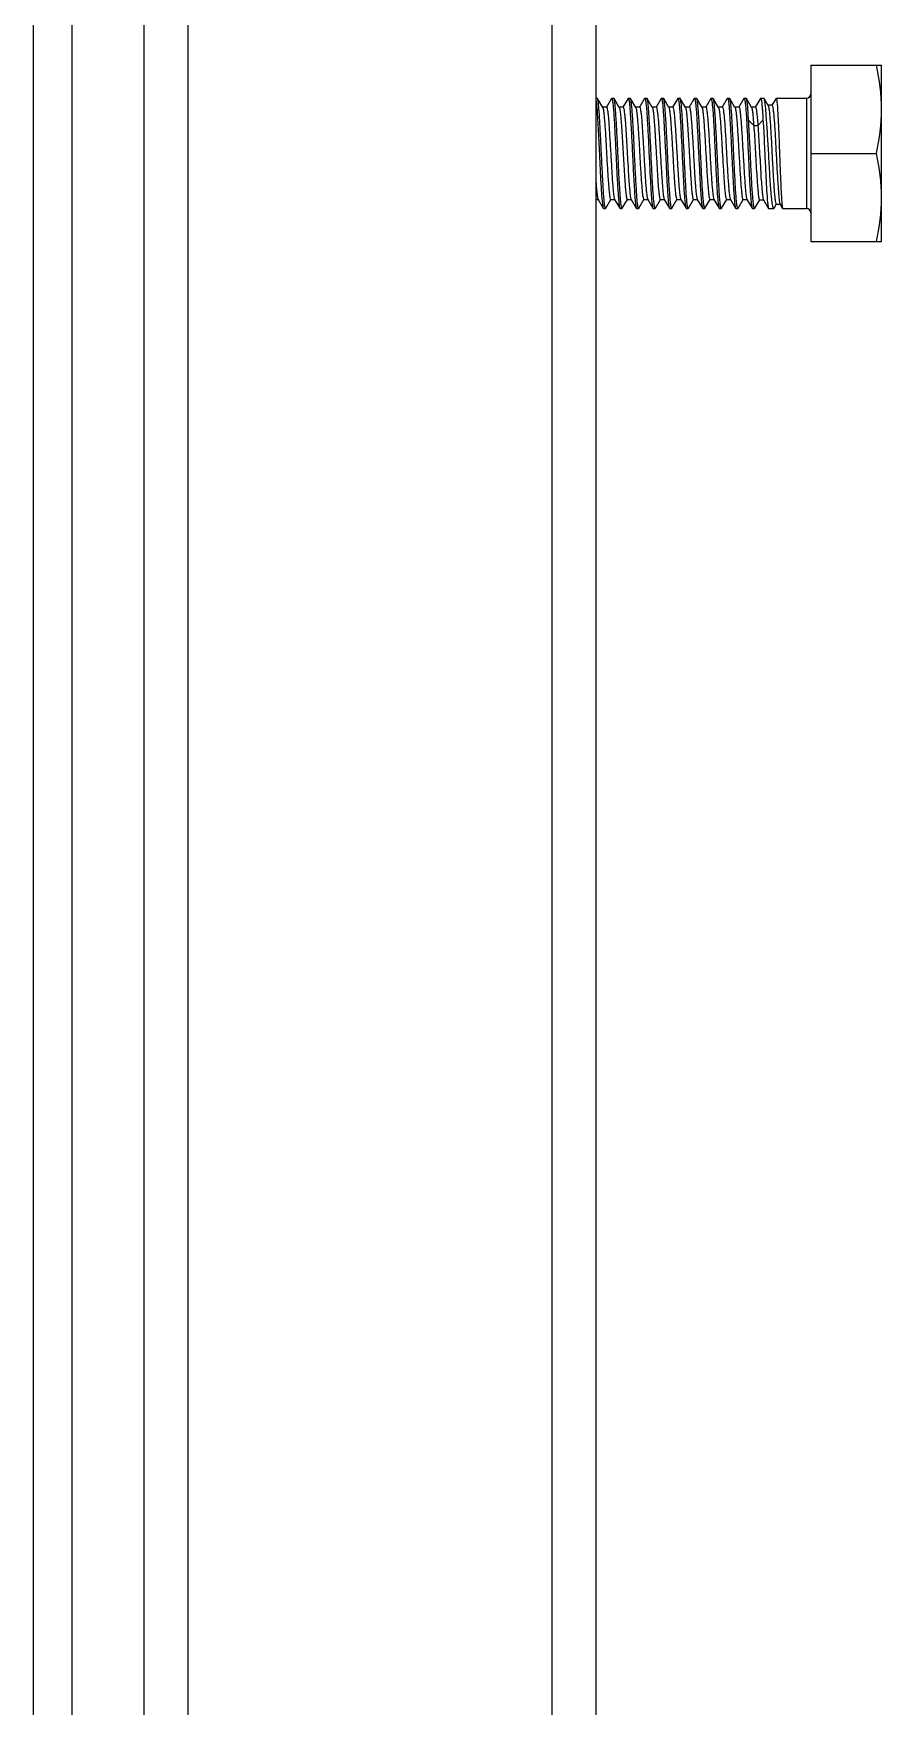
# Model space of a CAD drawing. Extents: x 27938 to 1042331, y -235042 to 1535213.
# Drawn here: x 700961 to 701645, y 753789 to 755139 of the extents above; entities that cross this region are included whole.
import ezdxf

# ---------------------------------------------------------------- set-up
doc = ezdxf.new("R2010")
doc.units = 0
doc.header["$LTSCALE"] = 1000
doc.header["$MEASUREMENT"] = 0

msp = doc.modelspace()

# ---------------------------------------------------------------- linework, layer by layer
at = {"linetype": 'Continuous'}
for p, q in [((700961, 752808.8), (700961, 755822.4)), ((700992.2, 753391.9), (700992.2, 755690.9)), ((701050, 755506.8), (701050, 752547.2)), ((701085.6, 755506.8), (701085.6, 752547.2)), ((701379.2, 755506.8), (701379.2, 752547.2)), ((701414.8, 755506.8), (701414.8, 752547.2)), ((701588.3, 755113.7), (701588.3, 754971.3)), ((701588.3, 755113.7), (701645.2, 755113.7)), ((701645.2, 754971.3), (701645.2, 755113.7)), ((701414.8, 755087), (701415.9, 755087)), ((701416.1, 755086.8), (701415.9, 755087)), ((701420.3, 755079.6), (701416.1, 755086.8)), ((701423.4, 755079.8), (701420.2, 755079.8)), ((701420.3, 755079.6), (701420.4, 755079.3)), ((701427.4, 755086.8), (701423.3, 755079.8)), ((701427.4, 755086.8), (701427.6, 755087)), ((701427.6, 755087), (701429.2, 755087)), ((701429.4, 755086.8), (701429.2, 755087)), ((701433.6, 755079.6), (701429.4, 755086.8)), ((701436.7, 755079.8), (701433.5, 755079.8)), ((701440.8, 755086.8), (701436.6, 755079.8)), ((701440.8, 755086.8), (701440.9, 755087)), ((701440.9, 755087), (701442.6, 755087)), ((701442.8, 755086.8), (701442.6, 755087)), ((701447, 755079.6), (701442.8, 755086.8)), ((701450.1, 755079.8), (701446.9, 755079.8)), ((701447, 755079.6), (701447.1, 755079.4)), ((701454.1, 755086.8), (701450, 755079.8)), ((701454.1, 755086.8), (701454.3, 755087)), ((701454.3, 755087), (701455.9, 755087)), ((701456.1, 755086.8), (701455.9, 755087)), ((701460.3, 755079.6), (701456.1, 755086.8)), ((701463.4, 755079.8), (701460.2, 755079.8)), ((701460.3, 755079.6), (701460.4, 755079.4)), ((701467.4, 755086.8), (701463.3, 755079.8)), ((701467.4, 755086.8), (701467.6, 755087)), ((701467.6, 755087), (701469.3, 755087)), ((701469.5, 755086.8), (701469.3, 755087)), ((701473.7, 755079.6), (701469.5, 755086.8)), ((701476.8, 755079.8), (701473.6, 755079.8)), ((701473.7, 755079.6), (701473.8, 755079.4)), ((701480.8, 755086.8), (701476.7, 755079.8)), ((701480.8, 755086.8), (701481, 755087)), ((701481, 755087), (701482.6, 755087)), ((701487, 755079.6), (701482.8, 755086.8)), ((701490.1, 755079.8), (701486.9, 755079.8)), ((701494.1, 755086.8), (701490, 755079.8)), ((701494.1, 755086.8), (701494.3, 755087)), ((701494.3, 755087), (701496, 755087)), ((701496.2, 755086.8), (701496, 755087)), ((701500.4, 755079.6), (701496.2, 755086.8)), ((701503.5, 755079.8), (701500.2, 755079.8)), ((701500.4, 755079.6), (701500.4, 755079.4)), ((701507.5, 755086.8), (701503.4, 755079.8)), ((701507.5, 755086.8), (701507.7, 755087)), ((701507.7, 755087), (701509.3, 755087)), ((701509.5, 755086.8), (701509.3, 755087)), ((701513.7, 755079.6), (701509.5, 755086.8)), ((701516.8, 755079.8), (701513.6, 755079.8)), ((701513.7, 755079.6), (701513.8, 755079.4)), ((701520.8, 755086.8), (701516.7, 755079.8)), ((701520.8, 755086.8), (701521, 755087)), ((701521, 755087), (701522.7, 755087)), ((701522.8, 755086.8), (701522.7, 755087)), ((701527, 755079.6), (701522.8, 755086.8)), ((701530.2, 755079.8), (701526.9, 755079.8)), ((701527, 755079.6), (701527.1, 755079.4)), ((701534.2, 755086.8), (701530.1, 755079.8)), ((701534.2, 755086.8), (701534.3, 755087)), ((701534.3, 755087), (701536, 755087)), ((701540.4, 755079.6), (701536.2, 755086.8)), ((701543.5, 755079.8), (701540.3, 755079.8)), ((701547.5, 755086.8), (701543.4, 755079.8)), ((701547.5, 755086.8), (701547.7, 755087)), ((701547.7, 755087), (701550.2, 755087)), ((701550.5, 755086.8), (701550.2, 755087)), ((701553.8, 755081.1), (701550.5, 755086.8)), ((701556.9, 755081.3), (701553.7, 755081.3)), ((701560.1, 755086.9), (701556.8, 755081.3)), ((701560.1, 755086.9), (701560.2, 755087)), ((701560.2, 755087), (701584.7, 755087)), ((701584.7, 755087), (701584.7, 754998)), ((701538, 755069.4), (701542.1, 755065.1)), ((701542.1, 755065.1), (701545.5, 755065.1)), ((701545.5, 755065.1), (701549.6, 755069.4)), ((701486, 755042.5), (701485.9, 755044.9)), ((701497.5, 755044.9), (701497.6, 755042.5)), ((701588.3, 755042.5), (701641.2, 755042.5)), ((701414.8, 755005.2), (701416.6, 755005.2)), ((701416.5, 755005.4), (701420.7, 754998.2)), ((701420.7, 754998.2), (701420.9, 754998)), ((701420.9, 754998), (701422.6, 754998)), ((701422.8, 754998.2), (701422.6, 754998)), ((701422.8, 754998.2), (701426.8, 755005.2)), ((701426.7, 755005.2), (701430, 755005.2)), ((701429.9, 755005.4), (701434.1, 754998.2)), ((701434.1, 754998.2), (701434.3, 754998)), ((701434.3, 754998), (701435.9, 754998)), ((701436.1, 754998.2), (701435.9, 754998)), ((701436.1, 754998.2), (701440.2, 755005.2)), ((701440.1, 755005.2), (701443.3, 755005.2)), ((701443.2, 755005.4), (701447.4, 754998.2)), ((701447.4, 754998.2), (701447.6, 754998)), ((701447.6, 754998), (701449.3, 754998)), ((701449.4, 754998.2), (701449.3, 754998)), ((701449.4, 754998.2), (701453.5, 755005.2)), ((701453.4, 755005.2), (701456.7, 755005.2)), ((701456.6, 755005.4), (701460.8, 754998.2)), ((701460.8, 754998.2), (701460.9, 754998)), ((701460.9, 754998), (701462.6, 754998)), ((701462.8, 754998.2), (701462.6, 754998)), ((701462.8, 754998.2), (701466.9, 755005.2)), ((701466.8, 755005.2), (701470, 755005.2)), ((701469.9, 755005.4), (701474.1, 754998.2)), ((701474.1, 754998.2), (701474.3, 754998)), ((701474.3, 754998), (701476, 754998)), ((701476.1, 754998.2), (701476, 754998)), ((701476.1, 754998.2), (701480.2, 755005.2)), ((701480.1, 755005.2), (701483.4, 755005.2)), ((701483.3, 755005.4), (701487.5, 754998.2)), ((701487.5, 754998.2), (701487.6, 754998)), ((701487.6, 754998), (701489.3, 754998)), ((701489.5, 754998.2), (701489.3, 754998)), ((701489.5, 754998.2), (701493.6, 755005.2)), ((701493.5, 755005.2), (701496.7, 755005.2)), ((701496.6, 755005.4), (701500.8, 754998.2)), ((701500.8, 754998.2), (701501, 754998)), ((701501, 754998), (701502.7, 754998)), ((701502.8, 754998.2), (701502.7, 754998)), ((701502.8, 754998.2), (701506.9, 755005.2)), ((701506.8, 755005.2), (701510, 755005.2)), ((701509.9, 755005.4), (701514.2, 754998.2)), ((701514.2, 754998.2), (701514.3, 754998)), ((701514.3, 754998), (701516, 754998)), ((701516.2, 754998.2), (701516, 754998)), ((701516.2, 754998.2), (701520.3, 755005.2)), ((701520.2, 755005.2), (701523.4, 755005.2)), ((701523.3, 755005.4), (701527.5, 754998.2)), ((701527.5, 754998.2), (701527.7, 754998)), ((701527.7, 754998), (701529.3, 754998)), ((701529.5, 754998.2), (701529.3, 754998)), ((701529.5, 754998.2), (701533.6, 755005.2)), ((701533.5, 755005.2), (701536.7, 755005.2)), ((701536.6, 755005.4), (701540.8, 754998.2)), ((701540.8, 754998.2), (701541, 754998)), ((701541, 754998), (701542.8, 754998)), ((701543, 754998.2), (701542.8, 754998)), ((701543, 754998.2), (701547, 755005)), ((701546.9, 755005), (701550.1, 755005)), ((701550, 755005.1), (701554.1, 754998.1)), ((701554.1, 754998.1), (701554.2, 754998)), ((701554.2, 754998), (701558.3, 754998)), ((701558.5, 754998.2), (701558.3, 754998)), ((701558.5, 754998.2), (701560.3, 755001.3)), ((701560.2, 755001.4), (701563.5, 755001.4)), ((701563.4, 755001.5), (701563.5, 755001.4)), ((701563.5, 755001.4), (701565.4, 754998.1)), ((701565.4, 754998.1), (701565.5, 754998)), ((701565.5, 754998), (701584.7, 754998)), ((701588.3, 754971.3), (701645.2, 754971.3))]:
    msp.add_line(p, q, dxfattribs=at)
for centre, start, end in [((701584.7, 755090.5), 270, 0), ((701584.7, 754994.4), 0, 90)]:
    msp.add_arc(centre, 3.56, start, end, dxfattribs=at)
for points in [[(701645.2, 755078.1), (701645.2, 755090), (701643.7, 755102), (701641.2, 755113.7)], [(701641.2, 755042.5), (701643.7, 755054.2), (701645.2, 755066.1), (701645.2, 755078.1)], [(701645.2, 755006.9), (701645.2, 755018.8), (701643.7, 755030.8), (701641.2, 755042.5)], [(701641.2, 754971.3), (701643.7, 754983), (701645.2, 754995), (701645.2, 755006.9)]]:
    msp.add_open_spline(points, degree=3, dxfattribs=at)
for points, knots in [([(701414.8, 755085.4), (701415.2, 755083.5), (701415.6, 755078.2), (701416.3, 755068.6), (701416.9, 755056.3), (701417.3, 755047.3), (701417.6, 755042.5)], [0, 0, 0, 0, 0.140058, 0.370691, 0.667791, 1, 1, 1, 1]), ([(701419.2, 755042.5), (701419, 755047.9), (701418.6, 755055.7), (701418.1, 755065.8), (701417.7, 755072.3), (701417.3, 755077.7), (701417, 755082), (701416.5, 755084.9), (701416.3, 755086.4), (701416.1, 755086.8)], [0, 0, 0, 0, 0.363957, 0.530228, 0.678248, 0.80294, 0.900058, 0.966367, 1, 1, 1, 1]), ([(701420.4, 755079.3), (701420.6, 755078.8), (701420.9, 755077.3), (701421.2, 755074.4), (701421.6, 755070.4), (701422.2, 755063.3), (701422.8, 755052.9), (701423.4, 755042), (701423.9, 755032.9), (701424.3, 755026.5), (701424.7, 755020.6), (701425.1, 755015.5), (701425.5, 755011.3), (701425.9, 755008.2), (701426.2, 755006.3), (701426.5, 755005.5), (701426.7, 755005.2), (701426.7, 755005.2)], [0, 0, 0, 0, 0.023208, 0.06259, 0.116944, 0.184435, 0.349152, 0.534126, 0.626268, 0.713899, 0.79398, 0.86374, 0.920773, 0.963144, 0.989509, 0.996558, 1, 1, 1, 1]), ([(701423.4, 755079.8), (701423.5, 755079.8), (701423.7, 755079.5), (701423.9, 755078.7), (701424.3, 755076.7), (701424.7, 755073.5), (701425.1, 755069.2), (701425.4, 755063.9), (701425.8, 755057.8), (701426.2, 755051.2), (701426.8, 755042), (701427.3, 755032.9), (701427.8, 755024.1), (701428.2, 755018.4), (701428.6, 755013.6), (701429, 755009.8), (701429.4, 755007.2), (701429.6, 755005.8), (701429.9, 755005.4)], [0, 0, 0, 0, 0.003516, 0.010771, 0.037949, 0.081609, 0.140308, 0.211978, 0.294061, 0.383613, 0.477416, 0.664254, 0.750571, 0.827952, 0.893624, 0.945254, 0.981055, 1, 1, 1, 1]), ([(701427.6, 755087), (701427.7, 755087), (701427.9, 755086.6), (701428, 755086), (701428.2, 755084.9), (701428.5, 755082.7), (701428.9, 755079), (701429.3, 755073.5), (701429.7, 755066.9), (701430.1, 755059.3), (701430.5, 755051.1), (701430.8, 755045.4), (701430.9, 755042.5)], [0, 0, 0, 0, 0.006677, 0.021736, 0.045902, 0.079117, 0.171507, 0.295565, 0.446598, 0.618848, 0.805696, 1, 1, 1, 1]), ([(701432.6, 755042.5), (701432.3, 755047.9), (701432, 755055.7), (701431.4, 755065.8), (701431, 755072.3), (701430.6, 755077.7), (701430.3, 755082), (701429.9, 755084.9), (701429.7, 755086.4), (701429.4, 755086.8)], [0, 0, 0, 0, 0.363958, 0.530225, 0.678245, 0.80294, 0.90006, 0.966367, 1, 1, 1, 1]), ([(701433.6, 755079.6), (701433.8, 755079.4), (701433.9, 755078.7), (701434.3, 755076.5), (701434.8, 755072.6), (701435.3, 755066.5), (701435.8, 755058.9), (701436.3, 755050.2), (701437, 755038.2), (701437.5, 755029.2), (701437.9, 755023.3)], [0, 0, 0, 0, 0.014139, 0.038106, 0.114569, 0.22512, 0.362916, 0.519336, 0.684562, 1, 1, 1, 1]), ([(701436.7, 755079.8), (701436.9, 755079.8), (701437.1, 755079.2), (701437.4, 755078.3), (701437.6, 755076.7), (701437.9, 755074.5), (701438.2, 755071.8), (701438.6, 755067.2), (701439, 755060.4), (701439.6, 755051.5), (701440.1, 755042), (701440.7, 755032.5), (701441, 755026.3), (701441.2, 755023.3)], [0, 0, 0, 0, 0.007549, 0.025288, 0.053782, 0.092698, 0.14142, 0.199125, 0.337396, 0.498012, 0.669894, 0.841157, 1, 1, 1, 1]), ([(701440.9, 755087), (701441, 755087), (701441.2, 755086.6), (701441.4, 755086), (701441.6, 755084.9), (701441.9, 755082.7), (701442.2, 755079), (701442.6, 755073.5), (701443, 755066.9), (701443.4, 755059.3), (701443.9, 755051.1), (701444.1, 755045.4), (701444.3, 755042.5)], [0, 0, 0, 0, 0.006686, 0.021758, 0.045933, 0.079154, 0.171555, 0.295617, 0.446646, 0.618881, 0.805711, 1, 1, 1, 1]), ([(701445.9, 755042.5), (701445.7, 755047.9), (701445.3, 755055.7), (701444.8, 755065.8), (701444.4, 755072.3), (701444, 755077.7), (701443.6, 755082), (701443.2, 755084.9), (701443, 755086.4), (701442.8, 755086.8)], [0, 0, 0, 0, 0.363963, 0.530225, 0.678242, 0.802937, 0.90006, 0.966368, 1, 1, 1, 1]), ([(701447.1, 755079.4), (701447.3, 755078.8), (701447.5, 755077.3), (701447.9, 755074.4), (701448.3, 755070.5), (701448.9, 755063.4), (701449.5, 755053), (701450.1, 755042), (701450.6, 755033), (701451, 755026.5), (701451.4, 755020.6), (701451.8, 755015.5), (701452.2, 755011.3), (701452.5, 755008.2), (701452.9, 755006.3), (701453.2, 755005.5), (701453.3, 755005.2), (701453.4, 755005.2)], [0, 0, 0, 0, 0.022931, 0.062083, 0.116262, 0.183637, 0.34829, 0.533386, 0.625634, 0.713389, 0.793599, 0.863481, 0.920621, 0.963074, 0.989491, 0.996553, 1, 1, 1, 1]), ([(701450.1, 755079.8), (701450.2, 755079.8), (701450.4, 755079.5), (701450.6, 755078.7), (701451, 755076.7), (701451.4, 755073.5), (701451.8, 755069.2), (701452.1, 755063.9), (701452.5, 755057.8), (701452.9, 755051.2), (701453.5, 755042), (701454, 755032.9), (701454.5, 755024.1), (701454.9, 755018.4), (701455.3, 755013.6), (701455.7, 755009.8), (701456.1, 755007.2), (701456.3, 755005.8), (701456.6, 755005.4)], [0, 0, 0, 0, 0.003516, 0.010771, 0.037949, 0.081609, 0.140308, 0.211978, 0.294061, 0.383613, 0.477416, 0.664254, 0.750571, 0.827952, 0.893624, 0.945254, 0.981055, 1, 1, 1, 1]), ([(701454.3, 755087), (701454.4, 755087), (701454.6, 755086.6), (701454.7, 755086), (701454.9, 755084.9), (701455.2, 755082.7), (701455.6, 755079), (701456, 755073.5), (701456.4, 755066.9), (701456.8, 755059.3), (701457.2, 755051.1), (701457.5, 755045.4), (701457.6, 755042.5)], [0, 0, 0, 0, 0.006697, 0.021779, 0.045964, 0.079195, 0.171609, 0.295674, 0.446694, 0.618911, 0.805729, 1, 1, 1, 1]), ([(701459.3, 755042.5), (701459, 755047.9), (701458.6, 755055.7), (701458.1, 755065.8), (701457.7, 755072.3), (701457.3, 755077.7), (701457, 755082), (701456.6, 755084.9), (701456.4, 755086.4), (701456.1, 755086.8)], [0, 0, 0, 0, 0.363962, 0.530226, 0.678239, 0.802933, 0.900057, 0.966368, 1, 1, 1, 1]), ([(701460.4, 755079.4), (701460.6, 755078.8), (701460.9, 755077.3), (701461.3, 755074.5), (701461.6, 755070.5), (701462.2, 755063.4), (701462.8, 755053.1), (701463.5, 755042.1), (701464, 755033), (701464.4, 755026.5), (701464.8, 755020.6), (701465.1, 755015.5), (701465.5, 755011.3), (701465.9, 755008.2), (701466.2, 755006.3), (701466.5, 755005.5), (701466.7, 755005.2), (701466.8, 755005.2)], [0, 0, 0, 0, 0.022792, 0.061828, 0.11592, 0.183237, 0.347858, 0.533014, 0.625317, 0.713133, 0.793408, 0.863351, 0.920544, 0.963039, 0.989482, 0.996551, 1, 1, 1, 1]), ([(701463.4, 755079.8), (701463.5, 755079.8), (701463.7, 755079.5), (701464, 755078.7), (701464.3, 755076.7), (701464.7, 755073.5), (701465.1, 755069.2), (701465.5, 755063.9), (701465.9, 755057.8), (701466.3, 755051.2), (701466.8, 755042), (701467.3, 755032.9), (701467.9, 755024.1), (701468.3, 755018.4), (701468.7, 755013.6), (701469, 755009.8), (701469.4, 755007.2), (701469.7, 755005.8), (701469.9, 755005.4)], [0, 0, 0, 0, 0.003516, 0.010771, 0.037949, 0.081609, 0.140308, 0.211978, 0.294061, 0.383613, 0.477416, 0.664254, 0.750571, 0.827952, 0.893624, 0.945254, 0.981055, 1, 1, 1, 1]), ([(701467.6, 755087), (701467.7, 755087), (701467.9, 755086.6), (701468.1, 755086), (701468.3, 755084.9), (701468.6, 755082.7), (701468.9, 755079), (701469.3, 755073.5), (701469.7, 755066.9), (701470.1, 755059.3), (701470.5, 755051.1), (701470.8, 755045.4), (701471, 755042.5)], [0, 0, 0, 0, 0.006676, 0.021733, 0.045899, 0.079113, 0.171508, 0.295569, 0.446596, 0.61884, 0.805693, 1, 1, 1, 1]), ([(701472.6, 755042.5), (701472.4, 755047.9), (701472, 755055.7), (701471.5, 755065.8), (701471.1, 755072.3), (701470.7, 755077.7), (701470.3, 755082), (701469.9, 755084.9), (701469.7, 755086.4), (701469.5, 755086.8)], [0, 0, 0, 0, 0.363961, 0.530225, 0.678245, 0.802939, 0.90006, 0.966367, 1, 1, 1, 1]), ([(701473.8, 755079.4), (701474, 755078.9), (701474.2, 755077.3), (701474.6, 755074.5), (701475, 755070.5), (701475.5, 755063.4), (701476.2, 755053.1), (701476.8, 755042.1), (701477.3, 755033), (701477.7, 755026.6), (701478.1, 755020.7), (701478.5, 755015.5), (701478.9, 755011.3), (701479.2, 755008.2), (701479.6, 755006.3), (701479.8, 755005.5), (701480, 755005.2), (701480.1, 755005.2)], [0, 0, 0, 0, 0.022654, 0.061574, 0.115578, 0.182837, 0.347426, 0.532643, 0.624999, 0.712877, 0.793216, 0.863221, 0.920468, 0.963004, 0.989473, 0.996549, 1, 1, 1, 1]), ([(701476.8, 755079.8), (701476.9, 755079.8), (701477.1, 755079.5), (701477.3, 755078.7), (701477.7, 755076.7), (701478.1, 755073.5), (701478.4, 755069.2), (701478.8, 755063.9), (701479.2, 755057.8), (701479.6, 755051.2), (701480.2, 755042), (701480.7, 755032.9), (701481.2, 755024.1), (701481.6, 755018.4), (701482, 755013.6), (701482.4, 755009.8), (701482.8, 755007.2), (701483, 755005.8), (701483.3, 755005.4)], [0, 0, 0, 0, 0.003516, 0.010772, 0.037949, 0.081609, 0.140308, 0.211978, 0.294061, 0.383612, 0.477416, 0.664254, 0.750571, 0.827952, 0.893624, 0.945254, 0.981055, 1, 1, 1, 1]), ([(701481, 755087), (701481.1, 755087), (701481.3, 755086.6), (701481.4, 755086), (701481.6, 755084.9), (701481.9, 755082.7), (701482.3, 755079), (701482.7, 755073.5), (701483.1, 755066.9), (701483.5, 755059.3), (701483.9, 755051.1), (701484.2, 755045.4), (701484.3, 755042.5)], [0, 0, 0, 0, 0.006689, 0.021763, 0.04594, 0.079164, 0.171568, 0.295631, 0.446657, 0.618886, 0.805714, 1, 1, 1, 1]), ([(701482.8, 755086.8), (701482.8, 755086.9), (701482.7, 755086.9), (701482.7, 755087), (701482.6, 755087)], [0, 0, 0, 0, 0.600612, 1, 1, 1, 1]), ([(701485.9, 755044.9), (701485.6, 755050.1), (701485.3, 755057.5), (701484.7, 755067.1), (701484.4, 755073.2), (701484, 755078.3), (701483.7, 755082.3), (701483.3, 755085), (701483, 755086.4), (701482.8, 755086.8)], [0, 0, 0, 0, 0.367266, 0.533405, 0.680662, 0.804347, 0.900563, 0.966339, 1, 1, 1, 1]), ([(701487, 755079.6), (701487.2, 755079.2), (701487.5, 755078), (701487.8, 755075.7), (701488.2, 755072.3), (701488.5, 755068), (701488.9, 755062.9), (701489.4, 755055), (701489.8, 755048.8), (701490, 755044.5)], [0, 0, 0, 0, 0.036414, 0.10397, 0.201071, 0.324823, 0.471425, 0.636308, 1, 1, 1, 1]), ([(701490.1, 755079.8), (701490.2, 755079.8), (701490.4, 755079.5), (701490.7, 755078.7), (701491, 755076.7), (701491.4, 755073.5), (701491.8, 755069.2), (701492.2, 755064), (701492.7, 755055.6), (701493.1, 755049.1), (701493.4, 755044.5)], [0, 0, 0, 0, 0.007368, 0.022553, 0.07941, 0.170757, 0.293599, 0.443643, 0.615565, 1, 1, 1, 1]), ([(701494.3, 755087), (701494.4, 755087), (701494.6, 755086.6), (701494.7, 755086.1), (701494.9, 755085.1), (701495.2, 755083), (701495.6, 755079.5), (701496, 755074.4), (701496.3, 755068.1), (701496.7, 755061), (701497.1, 755053.1), (701497.4, 755047.7), (701497.5, 755044.9)], [0, 0, 0, 0, 0.006689, 0.021571, 0.045424, 0.078208, 0.169526, 0.292465, 0.442701, 0.6149, 0.802905, 1, 1, 1, 1]), ([(701499.3, 755042.5), (701499.1, 755047.9), (701498.7, 755055.7), (701498.2, 755065.8), (701497.8, 755072.3), (701497.4, 755077.7), (701497, 755082), (701496.6, 755084.9), (701496.4, 755086.4), (701496.2, 755086.8)], [0, 0, 0, 0, 0.363957, 0.530226, 0.678247, 0.80294, 0.900059, 0.966367, 1, 1, 1, 1]), ([(701500.4, 755079.4), (701500.7, 755078.9), (701500.9, 755077.4), (701501.3, 755074.6), (701501.7, 755070.6), (701502.2, 755063.5), (701502.9, 755053.2), (701503.5, 755042.2), (701504, 755033.1), (701504.4, 755026.6), (701504.8, 755020.7), (701505.2, 755015.5), (701505.6, 755011.3), (701505.9, 755008.2), (701506.3, 755006.3), (701506.5, 755005.5), (701506.7, 755005.2), (701506.8, 755005.2)], [0, 0, 0, 0, 0.022376, 0.061065, 0.114893, 0.182035, 0.346559, 0.531898, 0.624361, 0.712364, 0.792832, 0.86296, 0.920314, 0.962934, 0.989455, 0.996544, 1, 1, 1, 1]), ([(701503.5, 755079.8), (701503.6, 755079.8), (701503.8, 755079.5), (701504, 755078.7), (701504.4, 755076.7), (701504.7, 755073.5), (701505.1, 755069.2), (701505.5, 755063.9), (701505.9, 755057.8), (701506.3, 755051.2), (701506.8, 755042), (701507.4, 755032.9), (701507.9, 755024.1), (701508.3, 755018.4), (701508.7, 755013.6), (701509.1, 755009.8), (701509.5, 755007.2), (701509.7, 755005.8), (701509.9, 755005.4)], [0, 0, 0, 0, 0.003515, 0.010772, 0.037949, 0.081609, 0.140308, 0.211978, 0.294061, 0.383612, 0.477416, 0.664253, 0.750571, 0.827952, 0.893624, 0.945254, 0.981055, 1, 1, 1, 1]), ([(701507.7, 755087), (701507.8, 755087), (701508, 755086.6), (701508.1, 755086), (701508.3, 755084.9), (701508.6, 755082.7), (701509, 755079), (701509.4, 755073.5), (701509.8, 755066.9), (701510.2, 755059.3), (701510.6, 755051.1), (701510.9, 755045.4), (701511, 755042.5)], [0, 0, 0, 0, 0.00668, 0.021743, 0.045911, 0.079128, 0.171521, 0.29558, 0.446613, 0.618858, 0.805701, 1, 1, 1, 1]), ([(701512.7, 755042.5), (701512.4, 755047.9), (701512, 755055.7), (701511.5, 755065.8), (701511.1, 755072.3), (701510.7, 755077.7), (701510.4, 755082), (701510, 755084.9), (701509.8, 755086.4), (701509.5, 755086.8)], [0, 0, 0, 0, 0.363959, 0.530225, 0.678245, 0.80294, 0.900061, 0.966367, 1, 1, 1, 1]), ([(701513.8, 755079.4), (701514, 755078.9), (701514.3, 755077.4), (701514.6, 755074.6), (701515, 755070.6), (701515.6, 755063.6), (701516.2, 755053.2), (701516.8, 755042.2), (701517.4, 755033.1), (701517.8, 755026.6), (701518.1, 755020.7), (701518.5, 755015.5), (701518.9, 755011.3), (701519.3, 755008.2), (701519.6, 755006.3), (701519.9, 755005.5), (701520.1, 755005.2), (701520.2, 755005.2)], [0, 0, 0, 0, 0.022237, 0.060809, 0.11455, 0.181633, 0.346125, 0.531524, 0.624042, 0.712107, 0.792639, 0.862829, 0.920237, 0.962898, 0.989446, 0.996542, 1, 1, 1, 1]), ([(701516.8, 755079.8), (701516.9, 755079.8), (701517.1, 755079.5), (701517.4, 755078.7), (701517.7, 755076.7), (701518.1, 755073.5), (701518.5, 755069.2), (701518.9, 755063.9), (701519.3, 755057.8), (701519.7, 755051.2), (701520.2, 755042), (701520.7, 755032.9), (701521.2, 755024.1), (701521.6, 755018.4), (701522, 755013.6), (701522.4, 755009.8), (701522.8, 755007.2), (701523.1, 755005.8), (701523.3, 755005.4)], [0, 0, 0, 0, 0.003515, 0.010772, 0.037949, 0.081609, 0.140308, 0.211978, 0.294061, 0.383612, 0.477415, 0.664253, 0.750571, 0.827952, 0.893624, 0.945254, 0.981055, 1, 1, 1, 1]), ([(701521, 755087), (701521.1, 755087), (701521.3, 755086.6), (701521.5, 755086), (701521.7, 755084.9), (701522, 755082.7), (701522.3, 755079), (701522.7, 755073.5), (701523.1, 755066.9), (701523.5, 755059.3), (701523.9, 755051.1), (701524.2, 755045.4), (701524.3, 755042.5)], [0, 0, 0, 0, 0.006689, 0.021764, 0.045941, 0.079165, 0.171569, 0.295632, 0.446659, 0.618889, 0.805716, 1, 1, 1, 1]), ([(701526, 755042.5), (701525.8, 755047.9), (701525.4, 755055.7), (701524.8, 755065.8), (701524.5, 755072.3), (701524.1, 755077.7), (701523.7, 755082), (701523.3, 755084.9), (701523.1, 755086.4), (701522.8, 755086.8)], [0, 0, 0, 0, 0.363963, 0.530225, 0.678242, 0.802937, 0.90006, 0.966368, 1, 1, 1, 1]), ([(701527.1, 755079.4), (701527.3, 755078.9), (701527.6, 755077.4), (701528, 755074.6), (701528.4, 755070.7), (701528.9, 755063.6), (701529.6, 755053.2), (701530.2, 755042.2), (701530.7, 755033.1), (701531.1, 755026.7), (701531.5, 755020.7), (701531.9, 755015.6), (701532.3, 755011.3), (701532.6, 755008.2), (701533, 755006.3), (701533.2, 755005.5), (701533.4, 755005.2), (701533.5, 755005.2)], [0, 0, 0, 0, 0.022098, 0.060554, 0.114206, 0.18123, 0.34569, 0.53115, 0.623722, 0.711849, 0.792446, 0.862698, 0.92016, 0.962863, 0.989437, 0.99654, 1, 1, 1, 1]), ([(701530.2, 755079.8), (701530.3, 755079.8), (701530.5, 755079.5), (701530.7, 755078.7), (701531.1, 755076.7), (701531.4, 755073.5), (701531.8, 755069.2), (701532.2, 755063.9), (701532.6, 755057.8), (701533, 755051.2), (701533.5, 755042), (701534.1, 755032.9), (701534.6, 755024.1), (701535, 755018.4), (701535.4, 755013.6), (701535.7, 755009.8), (701536.2, 755007.2), (701536.4, 755005.8), (701536.6, 755005.4)], [0, 0, 0, 0, 0.003515, 0.010772, 0.037949, 0.081609, 0.140308, 0.211978, 0.294061, 0.383612, 0.477415, 0.664253, 0.750571, 0.827952, 0.893624, 0.945254, 0.981055, 1, 1, 1, 1]), ([(701534.3, 755087), (701534.4, 755087), (701534.6, 755086.6), (701534.8, 755086), (701535, 755084.9), (701535.3, 755082.7), (701535.7, 755079), (701536.1, 755073.5), (701536.5, 755066.9), (701536.9, 755059.3), (701537.3, 755051.1), (701537.5, 755045.4), (701537.7, 755042.5)], [0, 0, 0, 0, 0.006697, 0.021779, 0.045964, 0.079194, 0.171609, 0.295674, 0.446694, 0.618911, 0.805729, 1, 1, 1, 1]), ([(701536.2, 755086.8), (701536.2, 755086.9), (701536.1, 755086.9), (701536.1, 755087), (701536, 755087)], [0, 0, 0, 0, 0.600476, 1, 1, 1, 1]), ([(701538, 755069.4), (701537.8, 755071.7), (701537.6, 755075.7), (701537.2, 755080.9), (701536.8, 755084.3), (701536.5, 755086), (701536.3, 755086.6), (701536.2, 755086.8)], [0, 0, 0, 0, 0.387446, 0.690986, 0.897716, 0.962073, 1, 1, 1, 1]), ([(701540.4, 755079.6), (701540.7, 755079.1), (701540.9, 755077.6), (701541.4, 755074.6), (701541.7, 755070.2), (701542, 755066.9), (701542.1, 755065.1)], [0, 0, 0, 0, 0.108395, 0.316903, 0.618184, 1, 1, 1, 1]), ([(701543.5, 755079.8), (701543.6, 755079.8), (701543.9, 755079.4), (701544, 755078.7), (701544.3, 755077.4), (701544.6, 755074.9), (701545, 755070.7), (701545.3, 755067.1), (701545.5, 755065.1)], [0, 0, 0, 0, 0.023235, 0.075178, 0.15823, 0.271917, 0.585415, 1, 1, 1, 1]), ([(701547.7, 755087), (701547.8, 755087), (701548, 755086.5), (701548.2, 755085.7), (701548.5, 755084.2), (701548.7, 755082.2), (701548.9, 755079.7), (701549.3, 755075.3), (701549.5, 755071.9), (701549.6, 755069.4)], [0, 0, 0, 0, 0.021546, 0.072917, 0.155846, 0.269667, 0.412995, 0.584026, 1, 1, 1, 1]), ([(701554.2, 755042.5), (701553.8, 755047.8), (701553.4, 755055.6), (701552.8, 755065.6), (701552.3, 755072.1), (701551.9, 755077.5), (701551.5, 755081.8), (701551, 755084.8), (701550.7, 755086.3), (701550.5, 755086.8)], [0, 0, 0, 0, 0.361155, 0.526427, 0.673911, 0.798642, 0.896457, 0.964179, 1, 1, 1, 1]), ([(701553.8, 755081.1), (701554, 755080.6), (701554.3, 755079.2), (701554.7, 755076.3), (701555, 755072.2), (701555.5, 755066.9), (701555.8, 755060.8), (701556.4, 755051.3), (701556.9, 755041.5), (701557.4, 755031.6), (701557.8, 755024.6), (701558.2, 755018.1), (701558.6, 755012.5), (701559, 755007.9), (701559.4, 755004.6), (701559.7, 755002.5), (701560, 755001.6), (701560.2, 755001.4), (701560.2, 755001.4)], [0, 0, 0, 0, 0.018844, 0.055045, 0.107437, 0.174076, 0.252464, 0.339678, 0.527511, 0.621285, 0.710453, 0.791854, 0.862644, 0.920393, 0.963178, 0.989688, 0.996707, 1, 1, 1, 1]), ([(701556.9, 755081.3), (701557, 755081.3), (701557.2, 755081), (701557.3, 755080.4), (701557.6, 755079.5), (701557.8, 755077.6), (701558.2, 755074.3), (701558.6, 755069.6), (701559, 755063.8), (701559.4, 755057.3), (701559.8, 755050.1), (701560.3, 755040.2), (701560.8, 755030.4), (701561.4, 755021.1), (701561.8, 755015.1), (701562.2, 755010), (701562.5, 755006), (701562.9, 755003.4), (701563.2, 755001.9), (701563.4, 755001.5)], [0, 0, 0, 0, 0.003488, 0.010904, 0.022688, 0.038824, 0.083607, 0.143647, 0.216697, 0.300025, 0.390537, 0.484902, 0.671459, 0.756962, 0.833182, 0.897479, 0.947675, 0.982144, 1, 1, 1, 1]), ([(701560.2, 755087), (701560.3, 755087), (701560.4, 755086.6), (701560.6, 755086), (701560.7, 755084.9), (701561, 755082.7), (701561.3, 755079), (701561.6, 755073.5), (701561.9, 755066.9), (701562.3, 755059.3), (701562.6, 755051.1), (701562.8, 755045.4), (701562.9, 755042.5)], [0, 0, 0, 0, 0.006203, 0.021073, 0.045141, 0.078305, 0.170688, 0.294821, 0.44599, 0.618417, 0.805472, 1, 1, 1, 1]), ([(701539.4, 755042.5), (701539.3, 755044.9), (701538.8, 755053.9), (701538.4, 755062.8), (701538, 755069.4)], [0, 0, 0, 0, 0.2673, 1, 1, 1, 1]), ([(701542.1, 755065.1), (701542.4, 755062), (701542.8, 755055.7), (701543.3, 755045.8), (701543.9, 755035.7), (701544.5, 755026.2), (701545, 755018.8), (701545.4, 755013.8), (701545.7, 755010.8), (701545.9, 755008.4), (701546.2, 755006.6), (701546.5, 755005.6), (701546.7, 755005), (701546.9, 755005)], [0, 0, 0, 0, 0.15003, 0.317321, 0.489066, 0.652114, 0.794019, 0.853588, 0.904016, 0.944371, 0.97394, 0.992316, 1, 1, 1, 1]), ([(701545.5, 755065.1), (701545.9, 755059), (701546.4, 755049.6), (701547.2, 755037.1), (701547.7, 755027.7), (701548.2, 755019.5), (701548.7, 755013.5), (701549.1, 755009.6), (701549.4, 755007.6), (701549.7, 755006.2), (701549.9, 755005.4), (701550, 755005.1)], [0, 0, 0, 0, 0.303539, 0.468638, 0.62733, 0.768529, 0.882427, 0.926602, 0.961222, 0.985757, 1, 1, 1, 1]), ([(701549.6, 755069.4), (701549.8, 755067.4), (701550.3, 755058.4), (701550.7, 755049.4), (701551, 755042.5)], [0, 0, 0, 0, 0.22604, 1, 1, 1, 1]), ([(701417.6, 755042.5), (701417.8, 755037.1), (701418.2, 755029.2), (701418.7, 755019.2), (701419.1, 755012.7), (701419.5, 755007.2), (701419.9, 755003), (701420.3, 755000.1), (701420.5, 754998.6), (701420.7, 754998.2)], [0, 0, 0, 0, 0.364017, 0.530302, 0.678331, 0.803024, 0.900132, 0.966412, 1, 1, 1, 1]), ([(701422.6, 754998), (701422.5, 754998), (701422.3, 754998.4), (701422.1, 754999), (701421.9, 755000.1), (701421.6, 755002.3), (701421.3, 755006), (701420.9, 755011.4), (701420.5, 755018.1), (701420.1, 755025.7), (701419.6, 755033.9), (701419.4, 755039.6), (701419.2, 755042.5)], [0, 0, 0, 0, 0.006682, 0.021748, 0.045918, 0.079135, 0.171528, 0.295585, 0.446611, 0.618853, 0.805701, 1, 1, 1, 1]), ([(701430.9, 755042.5), (701431.2, 755037.1), (701431.5, 755029.2), (701432.1, 755019.2), (701432.5, 755012.7), (701432.9, 755007.2), (701433.2, 755003), (701433.6, 755000.1), (701433.8, 754998.6), (701434.1, 754998.2)], [0, 0, 0, 0, 0.364034, 0.530327, 0.678354, 0.803043, 0.900143, 0.966415, 1, 1, 1, 1]), ([(701433.7, 755019.6), (701433.6, 755021.3), (701433.2, 755029), (701432.9, 755036.6), (701432.6, 755042.5)], [0, 0, 0, 0, 0.233581, 1, 1, 1, 1]), ([(701444.3, 755042.5), (701444.4, 755040.5), (701444.7, 755032.8), (701445.1, 755025.2), (701445.4, 755019.6)], [0, 0, 0, 0, 0.261816, 1, 1, 1, 1]), ([(701449.3, 754998), (701449.2, 754998), (701449, 754998.4), (701448.8, 754999), (701448.6, 755000.1), (701448.3, 755002.3), (701448, 755006), (701447.6, 755011.4), (701447.2, 755018.1), (701446.8, 755025.7), (701446.3, 755033.9), (701446.1, 755039.6), (701445.9, 755042.5)], [0, 0, 0, 0, 0.006692, 0.02177, 0.045951, 0.079177, 0.171585, 0.295649, 0.446674, 0.618898, 0.805721, 1, 1, 1, 1]), ([(701457.6, 755042.5), (701457.9, 755037.1), (701458.2, 755029.2), (701458.8, 755019.2), (701459.2, 755012.7), (701459.5, 755007.2), (701459.9, 755003), (701460.3, 755000.1), (701460.5, 754998.6), (701460.8, 754998.2)], [0, 0, 0, 0, 0.364024, 0.530311, 0.678341, 0.803035, 0.90014, 0.966414, 1, 1, 1, 1]), ([(701462.6, 754998), (701462.5, 754998), (701462.3, 754998.4), (701462.2, 754999), (701462, 755000.1), (701461.7, 755002.3), (701461.3, 755006), (701460.9, 755011.4), (701460.5, 755018.1), (701460.1, 755025.7), (701459.7, 755033.9), (701459.4, 755039.6), (701459.3, 755042.5)], [0, 0, 0, 0, 0.006683, 0.021749, 0.045921, 0.079139, 0.171536, 0.295597, 0.446627, 0.618868, 0.805705, 1, 1, 1, 1]), ([(701471, 755042.5), (701471.2, 755037.1), (701471.6, 755029.2), (701472.1, 755019.2), (701472.5, 755012.7), (701472.9, 755007.2), (701473.2, 755003), (701473.6, 755000.1), (701473.9, 754998.6), (701474.1, 754998.2)], [0, 0, 0, 0, 0.364021, 0.530312, 0.678344, 0.803036, 0.900139, 0.966413, 1, 1, 1, 1]), ([(701476, 754998), (701475.9, 754998), (701475.7, 754998.4), (701475.5, 754999), (701475.3, 755000.1), (701475, 755002.3), (701474.7, 755006), (701474.3, 755011.4), (701473.8, 755018.1), (701473.4, 755025.7), (701473, 755033.9), (701472.8, 755039.6), (701472.6, 755042.5)], [0, 0, 0, 0, 0.006673, 0.021728, 0.04589, 0.079102, 0.171488, 0.295544, 0.446579, 0.618833, 0.80569, 1, 1, 1, 1]), ([(701484.3, 755042.5), (701484.6, 755037.1), (701484.9, 755029.2), (701485.5, 755019.2), (701485.8, 755012.7), (701486.2, 755007.2), (701486.6, 755003), (701487, 755000.1), (701487.2, 754998.6), (701487.5, 754998.2)], [0, 0, 0, 0, 0.364022, 0.530315, 0.678347, 0.803036, 0.900137, 0.966413, 1, 1, 1, 1]), ([(701489.3, 754998), (701489.2, 754998), (701489, 754998.4), (701488.9, 754999), (701488.6, 755000.1), (701488.4, 755002.3), (701488, 755006), (701487.6, 755011.4), (701487.2, 755018.1), (701486.8, 755025.7), (701486.4, 755033.9), (701486.1, 755039.6), (701486, 755042.5)], [0, 0, 0, 0, 0.006671, 0.021725, 0.045886, 0.079098, 0.171491, 0.295553, 0.446588, 0.618835, 0.805687, 1, 1, 1, 1]), ([(701490, 755044.5), (701490.2, 755042), (701490.4, 755037), (701490.9, 755029.8), (701491.3, 755023.1), (701491.7, 755017.2), (701492.1, 755012.3), (701492.5, 755009), (701492.8, 755007), (701493, 755006.1), (701493.2, 755005.5), (701493.4, 755005.2), (701493.5, 755005.2)], [0, 0, 0, 0, 0.191103, 0.376469, 0.548513, 0.700189, 0.825314, 0.918839, 0.952565, 0.977198, 0.992701, 1, 1, 1, 1]), ([(701493.4, 755044.5), (701493.6, 755039.8), (701494, 755033), (701494.5, 755024.2), (701494.9, 755018.5), (701495.3, 755013.6), (701495.7, 755009.8), (701496.1, 755007.2), (701496.4, 755005.8), (701496.6, 755005.4)], [0, 0, 0, 0, 0.357179, 0.522363, 0.670515, 0.796289, 0.895183, 0.963748, 1, 1, 1, 1]), ([(701497.6, 755042.5), (701497.9, 755037.1), (701498.3, 755029.2), (701498.8, 755019.2), (701499.2, 755012.7), (701499.6, 755007.2), (701499.9, 755003), (701500.3, 755000.1), (701500.6, 754998.6), (701500.8, 754998.2)], [0, 0, 0, 0, 0.364016, 0.530299, 0.678328, 0.803022, 0.900132, 0.966412, 1, 1, 1, 1]), ([(701502.7, 754998), (701502.6, 754998), (701502.4, 754998.4), (701502.2, 754999), (701502, 755000.1), (701501.7, 755002.3), (701501.3, 755006), (701500.9, 755011.4), (701500.5, 755018.1), (701500.1, 755025.7), (701499.7, 755033.9), (701499.5, 755039.6), (701499.3, 755042.5)], [0, 0, 0, 0, 0.006683, 0.021751, 0.045922, 0.07914, 0.171535, 0.295594, 0.446618, 0.618857, 0.805703, 1, 1, 1, 1]), ([(701511, 755042.5), (701511.2, 755037.1), (701511.6, 755029.2), (701512.2, 755019.2), (701512.5, 755012.7), (701512.9, 755007.2), (701513.3, 755003), (701513.7, 755000.1), (701513.9, 754998.6), (701514.2, 754998.2)], [0, 0, 0, 0, 0.364034, 0.530325, 0.678352, 0.803041, 0.900142, 0.966414, 1, 1, 1, 1]), ([(701516, 754998), (701515.9, 754998), (701515.7, 754998.4), (701515.5, 754999), (701515.3, 755000.1), (701515, 755002.3), (701514.7, 755006), (701514.3, 755011.4), (701513.9, 755018.1), (701513.5, 755025.7), (701513.1, 755033.9), (701512.8, 755039.6), (701512.7, 755042.5)], [0, 0, 0, 0, 0.006696, 0.021778, 0.045963, 0.079194, 0.171608, 0.295673, 0.446692, 0.618909, 0.805729, 1, 1, 1, 1]), ([(701524.3, 755042.5), (701524.6, 755037.1), (701525, 755029.2), (701525.5, 755019.2), (701525.9, 755012.7), (701526.3, 755007.2), (701526.6, 755003), (701527, 755000.1), (701527.3, 754998.6), (701527.5, 754998.2)], [0, 0, 0, 0, 0.364027, 0.530312, 0.678339, 0.803032, 0.900139, 0.966415, 1, 1, 1, 1]), ([(701529.3, 754998), (701529.2, 754998), (701529.1, 754998.4), (701528.9, 754999), (701528.7, 755000.1), (701528.4, 755002.3), (701528, 755006), (701527.6, 755011.4), (701527.2, 755018.1), (701526.8, 755025.7), (701526.4, 755033.9), (701526.1, 755039.6), (701526, 755042.5)], [0, 0, 0, 0, 0.006693, 0.021771, 0.045952, 0.079179, 0.171588, 0.295652, 0.446676, 0.6189, 0.805722, 1, 1, 1, 1]), ([(701537.7, 755042.5), (701537.9, 755037.1), (701538.3, 755029.2), (701538.8, 755019.2), (701539.2, 755012.7), (701539.6, 755007.2), (701540, 755003), (701540.4, 755000.1), (701540.6, 754998.6), (701540.8, 754998.2)], [0, 0, 0, 0, 0.364025, 0.530311, 0.678341, 0.803035, 0.90014, 0.966414, 1, 1, 1, 1]), ([(701542.8, 754998), (701542.7, 754998), (701542.5, 754998.4), (701542.4, 754999), (701542.1, 755000.1), (701541.8, 755002.3), (701541.5, 755006), (701541, 755011.4), (701540.6, 755018.1), (701540.2, 755025.7), (701539.8, 755033.9), (701539.5, 755039.6), (701539.4, 755042.5)], [0, 0, 0, 0, 0.006868, 0.022, 0.046199, 0.079427, 0.17181, 0.295831, 0.44681, 0.618994, 0.805771, 1, 1, 1, 1]), ([(701551, 755042.5), (701551.3, 755037.1), (701551.6, 755029.2), (701552.2, 755019.1), (701552.5, 755012.6), (701552.9, 755007.2), (701553.2, 755002.9), (701553.6, 755000.1), (701553.8, 754998.6), (701554.1, 754998.1)], [0, 0, 0, 0, 0.365079, 0.53175, 0.679987, 0.804667, 0.901508, 0.967249, 1, 1, 1, 1]), ([(701558.3, 754998), (701558.1, 754998), (701557.9, 754998.3), (701557.5, 754999.4), (701557.1, 755001.9), (701556.6, 755006), (701556.1, 755011.4), (701555.6, 755018.1), (701555.1, 755025.7), (701554.6, 755033.9), (701554.3, 755039.6), (701554.2, 755042.5)], [0, 0, 0, 0, 0.007547, 0.022985, 0.080637, 0.173055, 0.296975, 0.447746, 0.61965, 0.806111, 1, 1, 1, 1]), ([(701562.9, 755042.5), (701563.1, 755037), (701563.4, 755029.1), (701563.9, 755018.9), (701564.1, 755012.4), (701564.5, 755006.9), (701564.7, 755002.7), (701565.1, 754999.9), (701565.2, 754998.5), (701565.4, 754998.1)], [0, 0, 0, 0, 0.36864, 0.53657, 0.68548, 0.810114, 0.906077, 0.97003, 1, 1, 1, 1]), ([(701414.8, 755019.7), (701414.9, 755017.8), (701415.2, 755014.6), (701415.6, 755010.3), (701416, 755007.4), (701416.3, 755005.8), (701416.5, 755005.4)], [0, 0, 0, 0, 0.381924, 0.683092, 0.891493, 1, 1, 1, 1]), ([(701435.9, 754998), (701435.8, 754998), (701435.5, 754998.7), (701435.3, 754999.6), (701435.1, 755001.5), (701434.8, 755004), (701434.5, 755007.1), (701434.2, 755012.4), (701433.9, 755016.6), (701433.7, 755019.6)], [0, 0, 0, 0, 0.021095, 0.073096, 0.157182, 0.272316, 0.416719, 0.588047, 1, 1, 1, 1]), ([(701437.9, 755023.3), (701438.1, 755020.8), (701438.3, 755017.2), (701438.7, 755012.8), (701439, 755010.2), (701439.2, 755008.2), (701439.5, 755006.6), (701439.7, 755005.7), (701439.9, 755005.2), (701440.1, 755005.2)], [0, 0, 0, 0, 0.410879, 0.581806, 0.725913, 0.840918, 0.925076, 0.977487, 1, 1, 1, 1]), ([(701441.2, 755023.3), (701441.4, 755021), (701441.7, 755016.9), (701442.1, 755011.5), (701442.5, 755008.1), (701442.9, 755006.2), (701443.1, 755005.6), (701443.2, 755005.4)], [0, 0, 0, 0, 0.381097, 0.684377, 0.893928, 0.960143, 1, 1, 1, 1]), ([(701445.4, 755019.6), (701445.6, 755016.8), (701445.9, 755011.8), (701446.3, 755006), (701446.6, 755002.4), (701446.9, 755000.4), (701447.1, 754999.1), (701447.3, 754998.4), (701447.4, 754998.2)], [0, 0, 0, 0, 0.386254, 0.691736, 0.808776, 0.899775, 0.963628, 1, 1, 1, 1])]:
    msp.add_open_spline(points, degree=3, knots=knots, dxfattribs=at)

doc.saveas('drawing.dxf')
